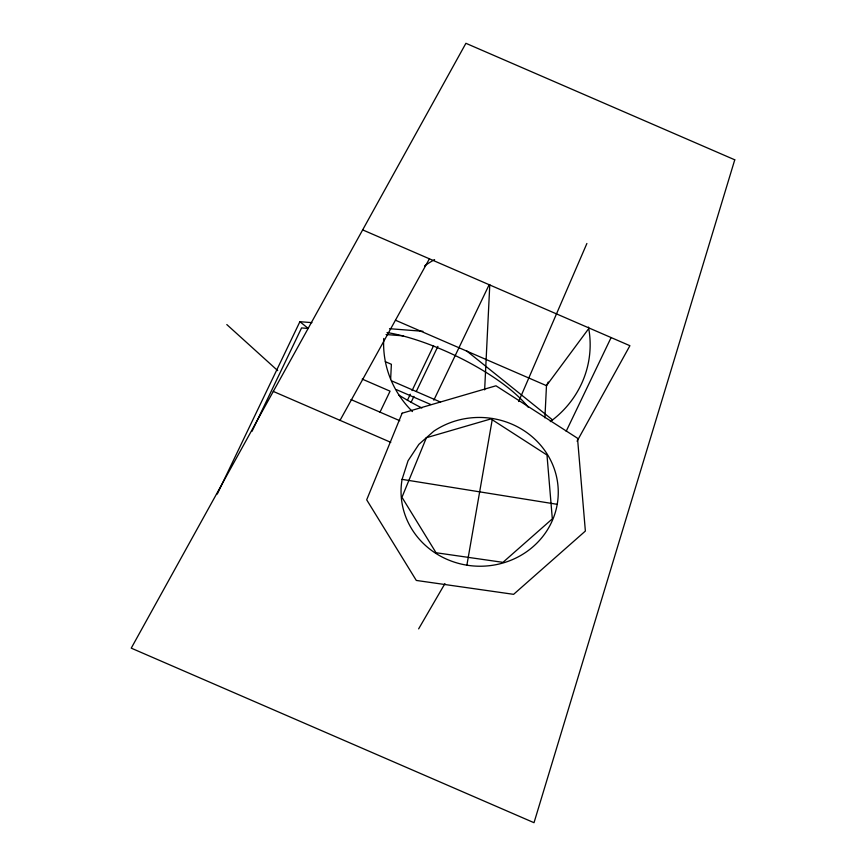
<?xml version="1.0" encoding="UTF-8"?>
<svg xmlns="http://www.w3.org/2000/svg" width="866" height="866" viewBox="0 0 866 866"><rect width="100%" height="100%" fill="white"/><g stroke="black" fill="none" stroke-linecap="round" stroke-linejoin="round"><path stroke-width="1.3" d="M390.653 379.07L391.378 364.294L385.327 361.663M484.646 389.884L489.788 284.633M544.909 417.856L546.478 385.662L548.221 382.025M466.882 565.184L492.429 418.505M402.084 479.363L408.038 460.799L418.863 444.366L433.834 431.16A78.622 74.379 2.8 0 1 553.212 465.984A78.622 74.379 2.8 0 1 487.396 565.909A78.622 74.379 2.8 0 1 402.084 479.363L557.228 504.326M518.658 401.521L586.888 243.487M217.269 494.053L299.896 321.697L311.933 322.639M252.006 431.322L301.563 327.933L308.274 328.463L299.896 321.697M380.012 412.14L390.068 391.172L362.215 379.102M407.41 400.298L410.322 394.236M412.064 390.598L433.552 345.772M411.025 402.463L413.948 396.368M416.286 391.497L437.915 346.378M433.834 400.157L489.268 284.503M566.18 431.29L610.963 337.87M340.046 420.346L429.417 258.815M577.07 441.205L629.907 345.707L362.67 229.891M418.635 628.868L444.929 583.619M588.101 329.437L546.478 385.662L395.491 320.225M389.505 328.69L422.944 331.299M386.063 334.525L403.502 335.889M391.486 380.813L440.523 402.062M396.368 389.613L430.694 404.487M350.957 399.551L399.767 420.703M273.288 391.421L390.783 442.342M466.373 350.676L552.389 419.804M226.805 324.566L277.705 370.616M588.469 327.088A103.292 97.717 2.8 0 1 550.3 421.623M412.465 411.567A103.292 97.717 2.8 0 1 383.746 338.454M424.524 265.938A103.292 97.717 2.8 0 1 434.591 259.616M387.048 332.533A102.491 30.851 25.6 0 1 443.5 350.21L443.652 350.265A102.621 30.884 25.6 0 1 528.152 407.182M421.872 407.973A102.621 30.884 25.6 0 1 398.912 395.156M734.758 159.809L534.019 822.7L131.242 648.147L465.908 43.3L734.758 159.809M402.138 413.201L366.686 499.823L416.297 580.437L513.614 594.336L585.373 531.053L577.514 438.239L495.969 385.792L402.138 413.201M426.397 437.72L401.965 497.268L436.031 552.735L502.951 562.348L552.324 518.864L546.987 455.029L490.935 418.917L426.397 437.72"/></g></svg>
